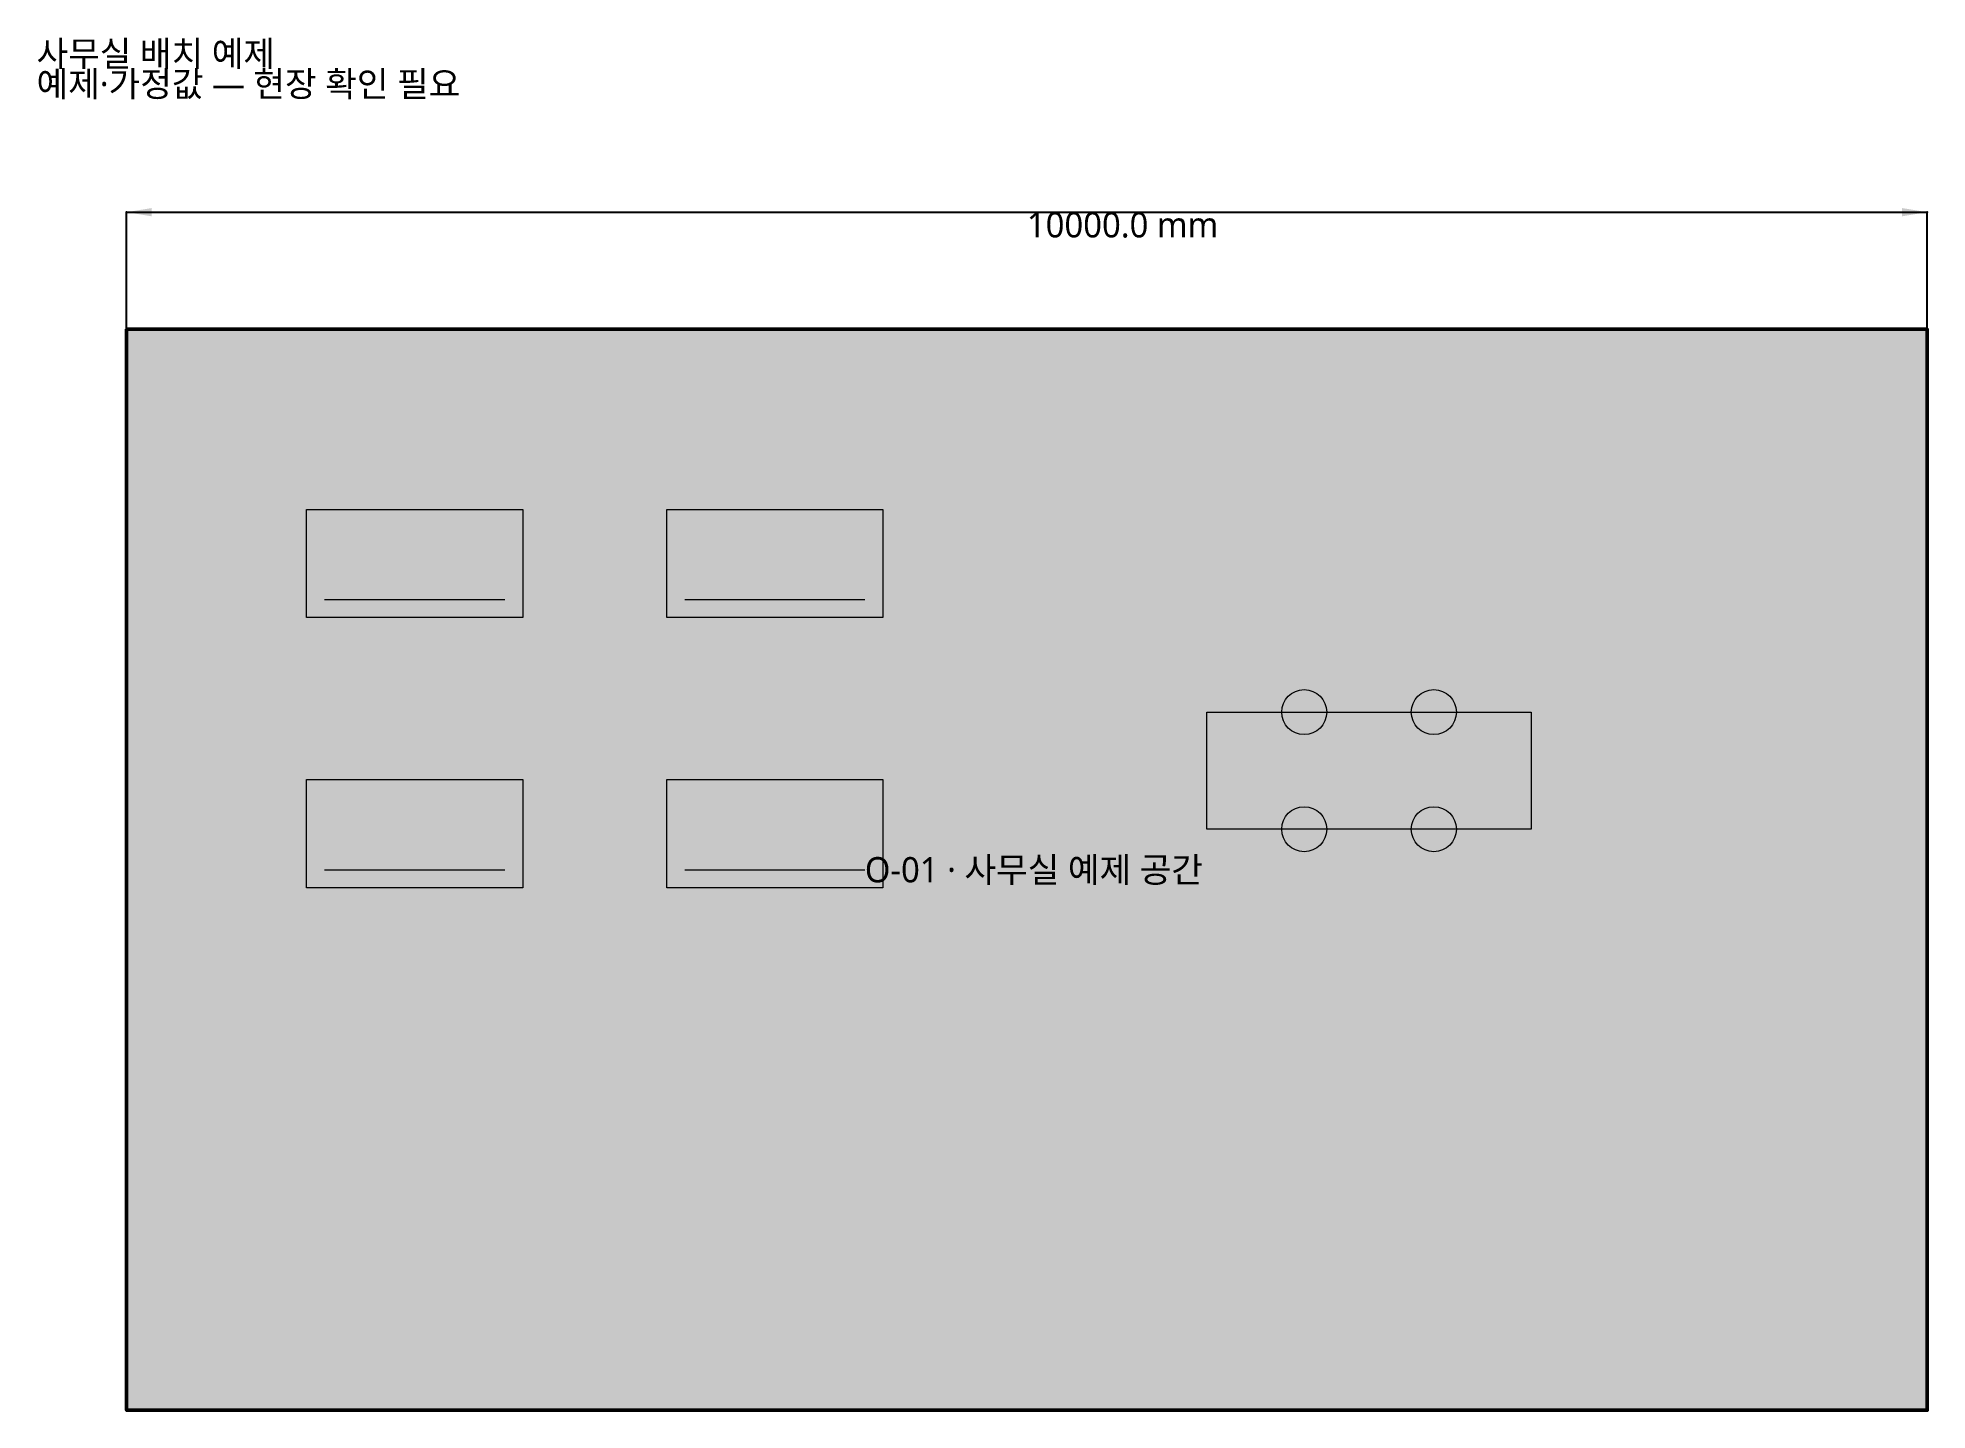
# Model space of a CAD drawing. Header units: millimetres. Extents: x 1507 to 12000, y -8500 to -882.
import ezdxf

# ---------------------------------------------------------------- set-up
doc = ezdxf.new("R2010")
doc.units = ezdxf.units.MM
for name, color, linetype in [('L_20000000000040008200000000000004', 7, 'Continuous'), ('L_20000000000040008200000000000007', 7, 'Continuous'), ('L_20000000000040008200000000000008', 7, 'Continuous')]:
    doc.layers.add(name, color=color, linetype=linetype)
doc.styles.add('NATIVE_NOTO_SANS_KR', font='NotoSansKR-Regular.ttf')
doc.dimstyles.new('NATIVE_DIM_00000', dxfattribs={"dimtxt": 140, "dimasz": 140, "dimexe": 1.25, "dimexo": 0.625, "dimtad": 1, "dimdec": 1, "dimzin": 0, "dimdsep": 46, "dimtxsty": 'NATIVE_NOTO_SANS_KR', "dimcen": 0.09, "dimclrd": 256, "dimclre": 256, "dimclrt": 256, "dimadec": 0, "dimazin": 0, "dimtfac": 1, "dimtofl": 0, "dimtmove": 0, "dimatfit": 3, "dimfxl": 1, "dimlwd": 35, "dimlwe": 35, "dimarcsym": 0})

# ---------------------------------------------------------------- blocks, each defined once
blk = doc.blocks.new('B_20000000000040008200000000000011')
at = {"lineweight": 15, "true_color": 0xf8fafc, "transparency": 33554687}
blk.add_hatch(color=0, dxfattribs=at).paths.add_polyline_path([(0, 0), (1200, 0), (1200, -600), (0, -600)])
at = {"color": 0, "lineweight": 20, "true_color": 0x1f2937}
blk.add_line((100, -500), (1100, -500), dxfattribs=at)
at = {"color": 0, "lineweight": 15, "true_color": 0x475569}
blk.add_lwpolyline([(0, 0), (1200, 0), (1200, -600), (0, -600)], close=True, dxfattribs=at)
blk = doc.blocks.new('B_20000000000040008200000000000020')
at = {"lineweight": 15, "true_color": 0xf8fafc, "transparency": 33554687}
h = blk.add_hatch(color=0, dxfattribs=at)
edge = h.paths.add_edge_path()
edge.add_arc((540, -125), 125, 0, 360)
h = blk.add_hatch(color=0, dxfattribs=at)
edge = h.paths.add_edge_path()
edge.add_arc((1260, -125), 125, 0, 360)
blk.add_hatch(color=0, dxfattribs=at).paths.add_polyline_path([(0, -125), (1800, -125), (1800, -775), (0, -775)])
h = blk.add_hatch(color=0, dxfattribs=at)
edge = h.paths.add_edge_path()
edge.add_arc((540, -775), 125, 0, 360)
h = blk.add_hatch(color=0, dxfattribs=at)
edge = h.paths.add_edge_path()
edge.add_arc((1260, -775), 125, 0, 360)
at = {"color": 0, "lineweight": 15, "true_color": 0x475569}
blk.add_lwpolyline([(0, -125), (1800, -125), (1800, -775), (0, -775)], close=True, dxfattribs=at)
for centre in [(540, -125), (1260, -125), (540, -775), (1260, -775)]:
    blk.add_circle(centre, 125, dxfattribs=at)
blk = doc.blocks.new('*D105')
at = {"color": 0, "lineweight": -2}
for p, q in [((2000, -2499), (2000, -1849)), ((2000, -1850), (12000, -1850)), ((12000, -2499), (12000, -1849))]:
    blk.add_line(p, q, dxfattribs=at)
for p in [(2000, -1850), (12000, -1850), (2000, -2500), (12000, -2500)]:
    blk.add_point(p, dxfattribs=at)
for points in [[(2000, -1850), (2140, -1827), (2140, -1873)], [(12000, -1850), (11860, -1827), (11860, -1873)]]:
    blk.add_solid(points, dxfattribs=at)
at = {"color": 0, "lineweight": -2, "insert": (7000, -1850), "char_height": 140, "attachment_point": 1, "style": 'NATIVE_NOTO_SANS_KR'}
blk.add_mtext('10000.0 mm', dxfattribs=at)

msp = doc.modelspace()

# ---------------------------------------------------------------- hatches: boundary and pattern name
at = {"layer": 'L_20000000000040008200000000000004', "lineweight": 50, "true_color": 0xf7f7f2, "transparency": 33554687}
msp.add_hatch(color=0, dxfattribs=at).paths.add_polyline_path([(2000, -2500), (12000, -2500), (12000, -8500), (2000, -8500)])

# ---------------------------------------------------------------- linework, layer by layer
at = {"layer": 'L_20000000000040008200000000000004', "color": 0, "lineweight": 50, "true_color": 0x27313a}
msp.add_lwpolyline([(2000, -2500), (12000, -2500), (12000, -8500), (2000, -8500)], close=True, dxfattribs=at)

# ---------------------------------------------------------------- block references
at = {"layer": 'L_20000000000040008200000000000007'}
for name, p in [('B_20000000000040008200000000000011', (3000, -3500)), ('B_20000000000040008200000000000011', (5000, -3500)), ('B_20000000000040008200000000000020', (8000, -4500)), ('B_20000000000040008200000000000011', (3000, -5000)), ('B_20000000000040008200000000000011', (5000, -5000))]:
    msp.add_blockref(name, p, dxfattribs=at)

# ---------------------------------------------------------------- texts
at = {"layer": 'L_20000000000040008200000000000004', "color": 0, "lineweight": 35, "true_color": 0x285c88, "insert": (1500, -900), "char_height": 140, "width": 12000, "attachment_point": 1, "line_spacing_factor": 0.72, "style": 'NATIVE_NOTO_SANS_KR'}
msp.add_mtext('사무실 배치 예제\\P예제·가정값 — 현장 확인 필요', dxfattribs=at)
at = {"layer": 'L_20000000000040008200000000000004', "color": 0, "lineweight": 50, "true_color": 0x27313a, "insert": (6100, -5430), "char_height": 140, "width": 1800, "attachment_point": 1, "line_spacing_factor": 0.72, "style": 'NATIVE_NOTO_SANS_KR'}
msp.add_mtext('O-01 · 사무실 예제 공간', dxfattribs=at)

# ---------------------------------------------------------------- dimensions: what is measured, and where the dimension line sits
at = {"layer": 'L_20000000000040008200000000000008', "color": 0, "lineweight": 35, "true_color": 0x285c88}
dim = msp.add_linear_dim(base=(12000, -1850), p1=(2000, -2500), p2=(12000, -2500), angle=0, dimstyle='NATIVE_DIM_00000', override={"dimpost": '<> mm'}, dxfattribs=at)
dim.commit()
dim.dimension.update_dxf_attribs({"geometry": '*D105', "text_midpoint": (7000, -1850), "dimtype": 129})

doc.saveas('drawing.dxf')
